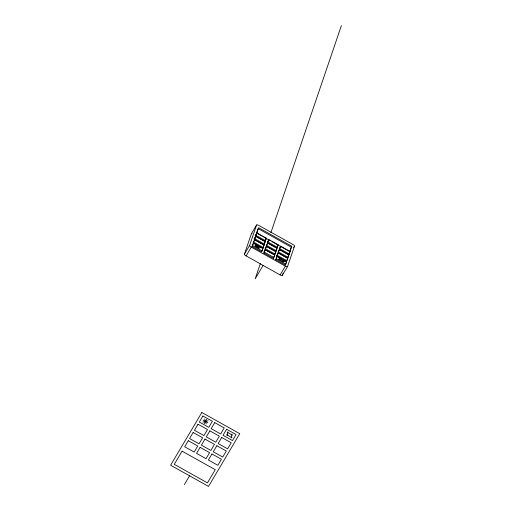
<?xml version="1.0" encoding="UTF-8"?>
<svg xmlns="http://www.w3.org/2000/svg" width="512" height="512" viewBox="0 0 512 512"><rect width="100%" height="100%" fill="white"/><g stroke="black" fill="none" stroke-linecap="round" stroke-linejoin="round"><path stroke-width="0.77" d="M227.136 435.75L227.949 431.84M231.155 437.997L231.968 434.086M244.448 254.112L251.373 233.76L256.576 224.973A2.483 0.858 30.6 0 1 258.931 225.491L292.96 244.512A2.016 0.698 30.6 0 1 294.49 246.163L287.571 266.49L282.362 275.277A2.266 0.781 30.6 0 1 280.134 274.931L246.099 255.904A2.182 0.755 30.6 0 1 244.448 254.112L249.651 245.325L256.576 224.973M256.704 232.672L258.093 228.595L291.264 247.136L289.645 251.898M252.083 246.47L253.446 243.098L262.925 248.397L262.08 250.886L261.555 251.77L252.083 246.47L253.446 243.098M253.235 243.072L254.605 239.699L264.083 244.998L263.232 247.488L262.714 248.371L253.235 243.072L254.605 239.699M254.042 239.206L255.763 236.301L265.242 241.6L264.39 244.09L263.872 244.973L254.394 239.674L255.245 237.184M255.2 235.808L256.922 232.902L266.4 238.202L265.03 241.574L255.552 236.275L256.397 233.786M256.762 233.152L258.618 227.718L291.789 246.259L289.933 251.699L271.968 241.651M254.394 239.674L255.763 236.301M255.552 236.275L256.922 232.902M257.062 247.68L257.683 245.869M261.555 251.77L262.195 249.901M262.714 248.371L264.083 244.998M263.872 244.973L265.242 241.6M265.03 241.574L266.4 238.202M260.346 263.667L255.2 278.784L263.117 265.414M263.974 251.949L265.293 249.722L274.771 255.021L273.402 258.387L263.93 253.094L264.774 250.598M265.133 248.557L266.451 246.323L275.93 251.622L274.56 254.989L265.082 249.696L265.933 247.2M266.24 246.298L267.61 242.925L277.088 248.224L276.237 250.714L275.718 251.59L266.24 246.298L267.61 242.925M267.398 242.899L268.768 239.526L278.246 244.826L277.395 247.315L276.877 248.198L267.398 242.899L268.768 239.526M270.893 232.685L341.389 25.6M263.93 253.094L265.293 249.722M265.082 249.696L266.451 246.323M273.402 258.387L274.042 256.518M274.771 254.368L275.93 251.622M275.718 251.59L276.563 249.101M276.877 248.198L277.51 246.33M275.776 259.712L277.139 256.346L286.618 261.645L285.773 264.134L285.248 265.011L275.776 259.712L277.139 256.346M276.576 255.853L278.298 252.947L287.776 258.246L286.406 261.613L276.928 256.314L277.779 253.824M278.138 251.776L279.456 249.549L288.934 254.848L287.565 258.214L278.086 252.915L278.938 250.426M279.245 249.517L280.614 246.15L290.093 251.45L289.242 253.939L288.723 254.816L279.245 249.517L280.614 246.15M276.928 256.314L278.298 252.947M278.086 252.915L279.456 249.549M285.248 265.011L286.618 261.645M286.406 261.613L287.776 258.246M287.565 258.214L288.934 254.848M288.723 254.816L289.357 252.947M282.362 275.277L283.13 273.018M246.099 255.904L251.302 247.117A2.182 0.755 30.6 0 1 249.651 245.325M262.406 249.274L262.925 248.397M277.722 245.702L278.246 244.826M274.253 255.898L274.771 255.021M291.264 247.136L291.789 246.259M289.568 252.326L290.093 251.45M293.683 247.52L294.49 246.163M280.134 274.931L285.338 266.144A2.266 0.781 30.6 0 0 287.571 266.49M204.166 423.648L206.765 419.258M184.358 484.589L189.562 475.802M278.65 259.475L280.243 258.752M282.669 261.722L284.262 260.998M202.867 422.074L208.058 420.838M255.482 246.477L259.264 247.072M258.144 233.926L262.291 236.243M263.674 237.018L270.586 240.877M256.07 235.398L265.549 240.691M267.917 242.016L277.395 247.315M279.763 248.64L289.242 253.939M254.912 238.797L264.39 244.09M266.758 245.414L276.237 250.714M278.605 252.038L288.083 257.338M253.76 242.195L263.232 247.488M265.606 248.813L275.078 254.112M277.453 255.437L286.931 260.736M279.29 258.509L284.646 261.504M255.002 245.453L259.744 248.102M278.272 258.97L283.629 261.965M252.602 245.594L262.08 250.886M264.448 252.211L273.926 257.51M276.294 258.835L285.773 264.134M251.302 247.117L285.338 266.144M227.13 432.166L232.486 435.162M203.098 420.128L207.834 422.778M226.611 434.675L231.968 437.67M255.917 245.197L258.829 248.352M204.71 418.963L206.221 423.942M251.373 233.76A2.483 0.858 30.6 0 1 252.077 233.658M201.837 412.48L170.611 465.21L208.518 486.4L239.75 433.677L201.837 412.48M182.086 451.155L174.278 464.333L207.45 482.88L215.258 469.696L182.086 451.155M188.269 440.717L184.691 446.758L194.17 452.058L197.747 446.016L188.269 440.717M193.146 432.48L189.568 438.522L199.046 443.821L202.624 437.779L193.146 432.48M198.029 424.243L194.451 430.285L203.93 435.584L207.507 429.542L198.029 424.243M202.906 416L199.328 422.042L208.806 427.341L212.384 421.299L202.906 416M200.115 447.341L196.538 453.382L206.016 458.682L209.594 452.64L200.115 447.341M204.992 439.104L201.414 445.146L210.893 450.445L214.47 444.403L204.992 439.104M209.875 430.861L206.298 436.902L215.776 442.202L219.354 436.16L209.875 430.861M214.752 422.624L211.174 428.666L220.653 433.965L224.23 427.923L214.752 422.624M211.962 453.965L208.384 460.006L217.862 465.306L221.44 459.264L211.962 453.965M216.838 445.728L213.261 451.77L222.739 457.062L226.317 451.021L216.838 445.728M221.722 437.485L218.144 443.526L227.622 448.826L231.2 442.784L221.722 437.485M226.598 429.248L223.021 435.29L232.499 440.589L236.077 434.547L226.598 429.248"/></g></svg>
